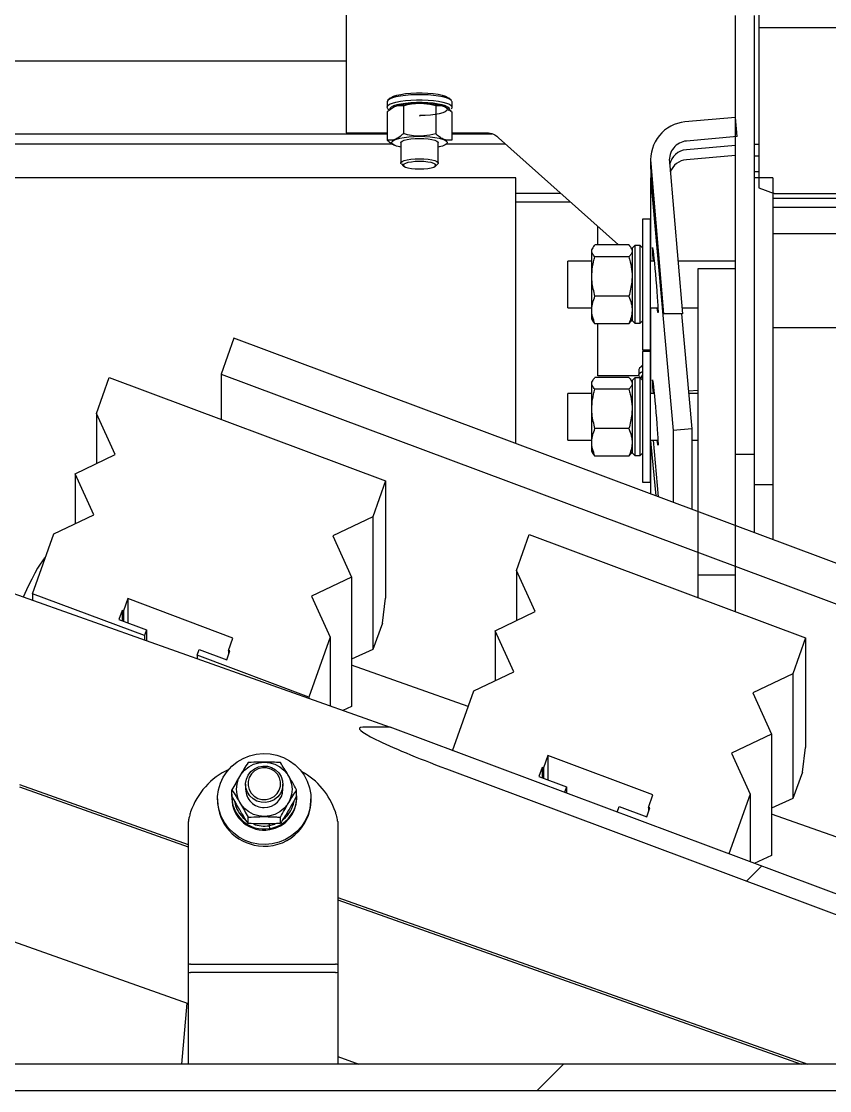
# Model space of a CAD drawing. Header units: millimetres. Extents: x 1293 to 41893, y 1011 to 26911.
# Drawn here: x 23263.1 to 23446.4, y 13950.8 to 14193.1 of the extents above; entities that cross this region are included whole.
import ezdxf

# ---------------------------------------------------------------- set-up
doc = ezdxf.new("R2010")
doc.units = ezdxf.units.MM
doc.header["$LTSCALE"] = 50
doc.layers.add('CAPA_1', color=7, linetype='Continuous')

msp = doc.modelspace()

# ---------------------------------------------------------------- hatches: boundary and pattern name
at = {"layer": 'CAPA_1', "linetype": 'Continuous', "lineweight": 18}
h = msp.add_hatch(dxfattribs=at)
h.set_pattern_fill('ANSI32', color=256, scale=50, angle=3e-322, style=0)
edge = h.paths.add_edge_path(flags=0)
edge.add_ellipse((23420.7758566, 14194.4085302), major_axis=(0, 8.6893748), ratio=0.9743700648, start_angle=270, end_angle=310)
edge.add_line((23427.2616995, 14199.9939526), (23373.3025478, 14265.9914778))
edge.add_line((23373.3025478, 14265.9914778), (23370.0596263, 14263.1987666))
edge.add_line((23370.0596263, 14263.1987666), (23424.018778, 14197.2012414))
edge.add_ellipse((23420.7758566, 14194.4085302), major_axis=(0, 4.3446874), ratio=0.9743700648, start_angle=270, end_angle=310, ccw=False)
edge.add_line((23425.0091899, 14194.4085302), (23425.0091899, 14094.9407932))
edge.add_line((23425.0091899, 14094.9407932), (23429.2425232, 14094.9407932))
edge.add_line((23429.2425232, 14094.9407932), (23429.2425232, 14194.4085302))
h = msp.add_hatch(dxfattribs=at)
h.set_pattern_fill('ANSI34', color=256, scale=50, style=0)
h.paths.add_polyline_path([(23430.3425232, 14191.6936781), (23430.3425232, 14155.3230637), (23433.8241344, 14154.0558609), (23487.2425232, 14154.0558609), (23487.2425232, 14191.6936781)], flags=0)
h = msp.add_hatch(dxfattribs=at)
h.set_pattern_fill('ANSI32', color=256, scale=50, angle=3e-322, style=0)
edge = h.paths.add_edge_path(flags=0)
edge.add_line((23412.9791066, 14126.7585491), (23410.0404388, 14161.2312082))
edge.add_ellipse((23414.257663, 14161.6098727), major_axis=(0, 4.3446874), ratio=0.9743700648, start_angle=5, end_angle=95, ccw=False)
edge.add_line((23413.8887037, 14165.9380272), (23425.3781492, 14166.9696643))
edge.add_line((23425.3781492, 14166.9696643), (23425.0091899, 14171.2978188))
edge.add_line((23425.0091899, 14171.2978188), (23413.5197444, 14170.2661818))
edge.add_ellipse((23414.257663, 14161.6098727), major_axis=(0, 8.6893748), ratio=0.9743700648, start_angle=5, end_angle=95)
edge.add_line((23405.8232146, 14160.8525438), (23408.7296026, 14126.7585491))
edge.add_line((23408.7296026, 14126.7585491), (23412.9791066, 14126.7585491))
h = msp.add_hatch(dxfattribs=at)
h.set_pattern_fill('ANSI32', color=256, scale=50, angle=3e-322, style=0)
h.paths.add_polyline_path([(23429.2425232, 14088.0987658), (23433.4758566, 14088.0987658), (23433.4758566, 14157.613764), (23429.2425232, 14157.613764)], flags=0)
h = msp.add_hatch(dxfattribs=at)
h.set_pattern_fill('ANSI34', color=256, scale=50, style=0)
h.paths.add_polyline_path([(23425.0091899, 14067.5726836), (23425.0091899, 14137.0876819), (23416.5425232, 14137.0876819), (23416.5425232, 14067.5726836)], flags=0)
h = msp.add_hatch(dxfattribs=at)
h.set_pattern_fill('ANSI34', color=256, scale=50, style=0)
h.paths.add_polyline_path([(23839.4786738, 14018.0175022), (24094.0727279, 14113.1196209), (24091.1769573, 14121.2849622), (23837.9857721, 14026.706877), (23564.4992744, 14026.706877), (23311.3080891, 14121.2849622), (23308.4123186, 14113.1196209), (23563.0063726, 14018.0175022)], flags=0)
h = msp.add_hatch(dxfattribs=at)
h.set_pattern_fill('ANSI34', color=256, scale=50, style=0)
h.paths.add_polyline_path([(23286.2419273, 14059.4649088), (23287.2337857, 14062.261699), (23311.1019783, 14053.3458754), (23310.1101199, 14050.5490852), (23310.4076892, 14050.4379299), (23309.6837466, 14048.3965946), (23303.4191291, 14050.7367058), (23302.9631023, 14049.4508252), (23328.3230569, 14039.9777626), (23333.1281191, 14053.5268242), (23328.9019365, 14062.8282982), (23337.9650143, 14067.1656468), (23333.7388317, 14076.4671209), (23342.8019096, 14080.8044694), (23345.6976801, 14088.9698108), (23283.0436746, 14112.3738478), (23280.1479041, 14104.2085065), (23284.3740867, 14094.9070324), (23275.3110088, 14090.5696838), (23279.5371915, 14081.2682098), (23270.4741136, 14076.9308612), (23265.6690514, 14063.3817997), (23291.029006, 14053.9087371), (23291.4850328, 14055.1946176), (23285.2204154, 14057.5347288), (23285.944358, 14059.5760641)], flags=0)
h = msp.add_hatch(dxfattribs=at)
h.set_pattern_fill('ANSI34', color=256, scale=50, style=0)
h.paths.add_polyline_path([(23381.4641129, 14023.8952188), (23382.4559713, 14026.6920089), (23406.3241639, 14017.7761853), (23405.3323055, 14014.9793952), (23405.6298748, 14014.8682399), (23404.9059322, 14012.8269045), (23398.6413147, 14015.1670157), (23398.1852878, 14013.8811352), (23423.5452424, 14004.4080726), (23428.3503047, 14017.9571341), (23424.124122, 14027.2586082), (23433.1871999, 14031.5959568), (23428.9610173, 14040.8974308), (23438.0240952, 14045.2347794), (23440.9198657, 14053.4001208), (23378.2658602, 14076.8041578), (23375.3700897, 14068.6388164), (23379.5962723, 14059.3373424), (23370.5331944, 14054.9999938), (23374.759377, 14045.6985197), (23365.6962992, 14041.3611712), (23360.8912369, 14027.8121096), (23386.2511915, 14018.339047), (23386.7072184, 14019.6249275), (23380.4426009, 14021.9650387), (23381.1665436, 14024.0063741)], flags=0)
h = msp.add_hatch(dxfattribs=at)
h.set_pattern_fill('ANSI32', color=256, scale=50, angle=3e-322, style=0)
edge = h.paths.add_edge_path(flags=0)
edge.add_ellipse((23365.6631038, 14023.714148), major_axis=(25.8876333, -9.1808343), ratio=0.0769377918, start_angle=167.759638528, end_angle=257.759638528)
edge.add_line((23359.4842864, 14023.714148), (23537.3584879, 13957.2702812))
edge.add_line((23537.3584879, 13957.2702812), (23538.8063731, 13961.3529519))
edge.add_line((23538.8063731, 13961.3529519), (23346.7123571, 14033.1085472))
edge.add_line((23346.7123571, 14033.1085472), (23340.5137359, 14033.1085472))
h = msp.add_hatch(dxfattribs=at)
h.set_pattern_fill('ANSI32', color=256, scale=50, angle=3e-322, style=0)
h.paths.add_polyline_path([(23245.2425232, 13956.7899096), (23245.2425232, 13950.7987979), (24157.2425232, 13950.7987979), (24157.2425232, 13956.7899096)], flags=0)

# ---------------------------------------------------------------- linework, layer by layer
at = {"color": 7, "linetype": 'Continuous', "lineweight": 25}
for p, q in [((23336.726293, 14235.2634136), (23336.726293, 14167.8137374)), ((23430.3425232, 14215.6973556), (23430.3425232, 14155.3230637)), ((23425.0091899, 14059.3434606), (23425.0091899, 14194.4085302)), ((23429.2425232, 14194.4085302), (23429.2425232, 14077.2312447)), ((23430.3425232, 14191.6936781), (23487.2425232, 14191.6936781)), ((23336.726293, 14184.039317), (23134.5758566, 14184.039317)), ((23346.0269597, 14174.7965017), (23346.0269597, 14173.6332987)), ((23346.7408231, 14175.6671703), (23346.2259519, 14175.1790479)), ((23360.5599674, 14175.1790479), (23360.0450962, 14175.6671703)), ((23360.7589597, 14173.6332987), (23360.7589597, 14174.7965017)), ((23346.0608263, 14172.5385719), (23346.0608263, 14166.1731213)), ((23346.2259519, 14173.2507526), (23346.5501964, 14172.9433534)), ((23347.6161167, 14173.6846356), (23347.5182549, 14173.6341762)), ((23349.7265704, 14173.9668296), (23349.7265704, 14167.601742)), ((23357.059349, 14173.9668296), (23357.059349, 14167.601742)), ((23360.725093, 14172.5385719), (23360.725093, 14166.1731213)), ((23353.3929597, 14171.6999003), (23353.3929597, 14171.5797417)), ((23353.4425871, 14171.6999443), (23353.446793, 14171.5797894)), ((23425.0091899, 14171.2978188), (23413.5197444, 14170.2661818)), ((23425.3781492, 14166.9696643), (23425.0091899, 14171.2978188)), ((23100.7325232, 14167.5399839), (23346.0608263, 14167.5399839)), ((23336.726293, 14167.8137374), (23346.0608263, 14167.8137374)), ((23360.725093, 14167.8137374), (23368.0855906, 14167.8137374)), ((23360.725093, 14167.5399839), (23369.8336429, 14167.5399839)), ((23425.3781492, 14166.9696643), (23413.8887037, 14165.9380272)), ((23100.7325232, 14165.3210185), (23347.1326586, 14165.3210185)), ((23347.5182549, 14165.077517), (23347.6161167, 14165.0270576)), ((23349.1596263, 14165.5939987), (23349.1596263, 14160.9791352)), ((23357.626293, 14160.9791352), (23357.626293, 14165.5939987)), ((23359.5777113, 14165.3210185), (23372.8506411, 14165.3210185)), ((23371.3285121, 14166.6804666), (23398.5194687, 14142.3956033)), ((23425.0091899, 14164.9034097), (23413.8887037, 14163.955429)), ((23429.2425232, 14165.2684276), (23430.3425232, 14165.2684276)), ((23425.0091899, 14162.6538992), (23413.8887037, 14161.7059185)), ((23429.2425232, 14162.5871152), (23430.3425232, 14162.5871152)), ((23349.2739897, 14160.7592811), (23349.7888609, 14160.2711587)), ((23356.9970584, 14160.2711587), (23357.5119297, 14160.7592811)), ((23405.7909963, 14161.6098727), (23405.7909963, 14159.846292)), ((23405.7909963, 14159.846292), (23405.8232146, 14159.1272862)), ((23405.8232146, 14160.8525438), (23408.7296026, 14126.7585491)), ((23410.0404388, 14161.2312082), (23412.9791066, 14126.7585491)), ((23375.2091899, 14157.6059197), (23068.5425232, 14157.6059197)), ((23375.2091899, 14097.4150801), (23375.2091899, 14157.6059197)), ((23405.7909963, 14157.5967814), (23405.7909963, 14138.7528811)), ((23405.8232146, 14159.1272862), (23408.7296026, 14126.7585491)), ((23430.3425232, 14158.9758609), (23429.2425232, 14158.9758609)), ((23433.4758566, 14157.613764), (23429.2425232, 14157.613764)), ((23433.4758566, 14157.613764), (23433.4758566, 14075.6499078)), ((23405.8232146, 14156.8777756), (23410.8956788, 14100.3852302)), ((23430.3425232, 14155.3230637), (23433.8241344, 14154.0558609)), ((23385.4441532, 14154.0734657), (23375.2091899, 14154.0734657)), ((23433.8241344, 14154.0558609), (23433.4758566, 14154.1762091)), ((23969.0091899, 14152.885904), (23433.4758566, 14152.885904)), ((23433.8241344, 14154.0558609), (23487.2425232, 14154.0558609)), ((23387.6260929, 14152.1247256), (23375.2091899, 14152.1247256)), ((23433.4758566, 14150.9489461), (23969.0091899, 14150.9489461)), ((23405.6758566, 14148.2778811), (23403.9825232, 14148.2778811)), ((23403.9825232, 14148.2778811), (23403.9825232, 14118.6445478)), ((23405.6758566, 14148.2778811), (23405.6758566, 14118.6445478)), ((23393.7925232, 14142.3956033), (23393.7925232, 14146.6173461)), ((23969.0091899, 14144.9502513), (23433.4758566, 14144.9502513)), ((23392.6735736, 14141.7642484), (23392.3887732, 14141.2709598)), ((23392.3887732, 14141.2709598), (23392.3887732, 14125.6514691)), ((23400.8641929, 14142.3956033), (23393.1737702, 14142.3956033)), ((23401.6491899, 14141.2709598), (23401.3611956, 14141.7697805)), ((23402.1783566, 14142.2538811), (23401.6491899, 14141.7247144)), ((23401.6491899, 14125.1977144), (23401.6491899, 14141.7247144)), ((23403.4533566, 14142.2538811), (23402.1783566, 14142.2538811)), ((23402.1783566, 14142.2538811), (23402.1783566, 14124.6685478)), ((23403.9825232, 14141.7247144), (23403.4533566, 14142.2538811)), ((23403.4533566, 14124.6685478), (23403.4533566, 14142.2538811)), ((23392.3887732, 14138.7528811), (23387.0091899, 14138.7528811)), ((23387.0091899, 14128.1695478), (23387.0091899, 14138.7528811)), ((23400.8676244, 14139.7081686), (23393.1703387, 14139.7081686)), ((23406.5787261, 14138.7528811), (23405.6758566, 14138.7528811)), ((23425.0091899, 14138.7528811), (23411.9566338, 14138.7528811)), ((23416.5425232, 14137.0876819), (23425.0091899, 14137.0876819)), ((23416.5425232, 14062.5061344), (23416.5425232, 14137.0876819)), ((23400.8676244, 14130.7853583), (23393.1703387, 14130.7853583)), ((23387.0091899, 14128.1695478), (23392.3887732, 14128.1695478)), ((23405.6758566, 14128.1695478), (23407.4393972, 14128.1695478)), ((23405.7909963, 14128.1695478), (23405.7909963, 14108.7594072)), ((23412.8588241, 14128.1695478), (23416.5425232, 14128.1695478)), ((23412.9791066, 14126.7585491), (23408.7296026, 14126.7585491)), ((23412.7771231, 14126.7585491), (23415.112903, 14100.7447331)), ((23392.3887732, 14125.6514691), (23392.6735736, 14125.1581804)), ((23400.8641929, 14124.5268256), (23393.1737702, 14124.5268256)), ((23393.7925232, 14112.7072668), (23393.7925232, 14124.5268256)), ((23400.8641929, 14124.5268256), (23401.349603, 14125.1593413)), ((23401.3611956, 14125.1526483), (23401.6491899, 14125.6514691)), ((23401.6491899, 14125.1977144), (23402.1783566, 14124.6685478)), ((23402.1783566, 14124.6685478), (23403.4533566, 14124.6685478)), ((23403.4533566, 14124.6685478), (23403.9825232, 14125.1977144)), ((23969.0091899, 14123.5951759), (23433.4758566, 14123.5951759)), ((23311.3080891, 14121.2849622), (23308.4123186, 14113.1196209)), ((23564.4992744, 14026.706877), (23311.3080891, 14121.2849622)), ((23403.9825232, 14118.6445478), (23405.6758566, 14118.6445478)), ((23405.6758566, 14118.2844072), (23403.9825232, 14118.2844072)), ((23403.9825232, 14118.2844072), (23403.9825232, 14088.6510739)), ((23405.6758566, 14118.2844072), (23405.6758566, 14088.6510739)), ((23403.0931899, 14114.1259203), (23403.0931899, 14112.9627173)), ((23403.8070534, 14114.9965888), (23403.2921821, 14114.5084664)), ((23403.8070534, 14114.9965888), (23403.9825232, 14115.1341148)), ((23405.7909963, 14115.8958892), (23405.6758566, 14115.9473724)), ((23405.6758566, 14115.7403824), (23405.7909963, 14115.7651602)), ((23405.7909963, 14115.4076661), (23405.6758566, 14115.3860012)), ((23405.6758566, 14114.2227982), (23405.7909963, 14114.2444631)), ((23280.1479041, 14104.2085065), (23283.0436746, 14112.3738478)), ((23283.0436746, 14112.3738478), (23345.6976801, 14088.9698108)), ((23308.4123186, 14113.1196209), (23308.4123186, 14102.8975394)), ((23308.4123186, 14113.1196209), (23563.0063726, 14018.0175022)), ((23392.6735736, 14111.7707745), (23392.3887732, 14111.2774858)), ((23392.3887732, 14111.2774858), (23392.3887732, 14095.6579952)), ((23400.8641929, 14112.4021294), (23393.1737702, 14112.4021294)), ((23403.18125, 14112.7072668), (23393.7925232, 14112.7072668)), ((23401.6491899, 14111.2774858), (23401.3611956, 14111.7763066)), ((23402.1783566, 14112.2604072), (23401.6491899, 14111.7312405)), ((23401.6491899, 14095.2042405), (23401.6491899, 14111.7312405)), ((23403.4533566, 14112.2604072), (23402.1783566, 14112.2604072)), ((23402.1783566, 14112.2604072), (23402.1783566, 14094.6750739)), ((23403.2921821, 14112.5801711), (23403.6164266, 14112.2727719)), ((23403.9825232, 14111.7312405), (23403.4533566, 14112.2604072)), ((23403.4533566, 14094.6750739), (23403.4533566, 14112.2604072)), ((23403.4738823, 14112.1548666), (23403.9825232, 14112.575588)), ((23405.7909963, 14113.5707489), (23405.6758566, 14113.5459711)), ((23405.6758566, 14113.3703305), (23405.7909963, 14113.3996879)), ((23405.6758566, 14113.2978002), (23405.7909963, 14113.3204734)), ((23400.8676244, 14109.7146947), (23393.1703387, 14109.7146947)), ((23416.5425232, 14109.4435675), (23414.3486275, 14109.2565459)), ((23392.3887732, 14108.7594072), (23387.0091899, 14108.7594072)), ((23387.0091899, 14098.1760739), (23387.0091899, 14108.7594072)), ((23406.5787261, 14108.7594072), (23405.6758566, 14108.7594072)), ((23416.5425232, 14108.7594072), (23414.3932656, 14108.7594072)), ((23284.3740867, 14094.9070324), (23280.1479041, 14104.2085065)), ((23280.1479041, 14104.2085065), (23280.1479041, 14092.8844935)), ((23400.8676244, 14100.7918844), (23393.1703387, 14100.7918844)), ((23415.112903, 14100.7447331), (23410.8956788, 14100.3852302)), ((23410.8956788, 14100.3852302), (23410.8956788, 14084.084601)), ((23415.112903, 14100.7447331), (23415.112903, 14082.5092816)), ((23387.0091899, 14098.1760739), (23392.3887732, 14098.1760739)), ((23405.6758566, 14098.1760739), (23407.4393972, 14098.1760739)), ((23405.7909963, 14097.9812779), (23405.7909963, 14085.9914253)), ((23405.7936216, 14098.1760739), (23405.8232146, 14097.2994621)), ((23405.8232146, 14097.2994621), (23406.9343872, 14085.5643183)), ((23406.3810907, 14098.1760739), (23407.5335977, 14085.3404867)), ((23415.112903, 14098.1760739), (23416.5425232, 14098.1760739)), ((23275.3110088, 14090.5696838), (23284.3740867, 14094.9070324)), ((23392.3887732, 14095.6579952), (23392.6735736, 14095.1647065)), ((23400.8641929, 14094.5333516), (23393.1737702, 14094.5333516)), ((23400.8641929, 14094.5333516), (23401.349603, 14095.1658674)), ((23401.3611956, 14095.1591744), (23401.6491899, 14095.6579952)), ((23401.6491899, 14095.2042405), (23402.1783566, 14094.6750739)), ((23402.1783566, 14094.6750739), (23403.4533566, 14094.6750739)), ((23403.4533566, 14094.6750739), (23403.9825232, 14095.2042405)), ((23429.2425232, 14094.9407932), (23425.0091899, 14094.9407932)), ((23279.5371915, 14081.2682098), (23275.3110088, 14090.5696838)), ((23275.3110088, 14090.5696838), (23275.3110088, 14079.2456709)), ((23345.6976801, 14088.9698108), (23342.8019096, 14080.8044694)), ((23345.6976801, 14088.9698108), (23345.6976801, 14062.3357447)), ((23403.9825232, 14088.6510739), (23405.6758566, 14088.6510739)), ((23429.2425232, 14088.0987658), (23433.4758566, 14088.0987658)), ((23270.4741136, 14076.9308612), (23279.5371915, 14081.2682098)), ((23342.8019096, 14080.8044694), (23333.7388317, 14076.4671209)), ((23342.8019096, 14080.8044694), (23342.8019096, 14050.7744227)), ((23265.6690514, 14063.3817997), (23270.4741136, 14076.9308612)), ((23333.7388317, 14076.4671209), (23337.9650143, 14067.1656468)), ((23375.3700897, 14068.6388164), (23378.2658602, 14076.8041578)), ((23378.2658602, 14076.8041578), (23440.9198657, 14053.4001208)), ((23379.5962723, 14059.3373424), (23375.3700897, 14068.6388164)), ((23375.3700897, 14068.6388164), (23375.3700897, 14057.3148035)), ((23250.6339694, 14067.18195), (23346.7123571, 14033.1085472)), ((23337.9650143, 14067.1656468), (23328.9019365, 14062.8282982)), ((23337.9650143, 14067.1656468), (23337.9650143, 14037.8257651)), ((23425.0091899, 14067.5726836), (23416.5425232, 14067.5726836)), ((23291.029006, 14053.9087371), (23265.6690514, 14063.3817997)), ((23265.6690514, 14063.3817997), (23265.6690514, 14061.849883)), ((23328.9019365, 14062.8282982), (23333.1281191, 14053.5268242)), ((23287.2337857, 14062.261699), (23286.2419273, 14059.4649088)), ((23311.1019783, 14053.3458754), (23287.2337857, 14062.261699)), ((23287.2337857, 14062.261699), (23287.2337857, 14056.7826461)), ((23345.0136398, 14056.6953568), (23345.6976801, 14062.3357447)), ((23285.944358, 14059.5760641), (23285.2204154, 14057.5347288)), ((23286.2419273, 14059.4649088), (23285.944358, 14059.5760641)), ((23285.944358, 14059.5760641), (23285.944358, 14057.2643042)), ((23286.2419273, 14059.4649088), (23286.2419273, 14057.153149)), ((23370.5331944, 14054.9999938), (23379.5962723, 14059.3373424)), ((23285.2204154, 14057.5347288), (23291.4850328, 14055.1946176)), ((23345.0136398, 14056.6953568), (23342.8019096, 14050.7744227)), ((23291.4850328, 14055.1946176), (23291.029006, 14053.9087371)), ((23291.029006, 14053.9087371), (23291.029006, 14052.8561855)), ((23291.4850328, 14055.1946176), (23291.4850328, 14052.6944594)), ((23310.1101199, 14050.5490852), (23311.1019783, 14053.3458754)), ((23333.1281191, 14053.5268242), (23328.3230569, 14039.9777626)), ((23333.1281191, 14053.5268242), (23333.1281191, 14037.9260845)), ((23374.759377, 14045.6985197), (23370.5331944, 14054.9999938)), ((23370.5331944, 14054.9999938), (23370.5331944, 14043.6759809)), ((23440.9198657, 14053.4001208), (23438.0240952, 14045.2347794)), ((23440.9198657, 14053.4001208), (23440.9198657, 14028.5659868)), ((23302.9631023, 14049.4508252), (23303.4191291, 14050.7367058)), ((23303.4191291, 14050.7367058), (23309.6837466, 14048.3965946)), ((23342.8019096, 14050.7744227), (23337.9650143, 14048.5767492)), ((23328.3230569, 14039.9777626), (23302.9631023, 14049.4508252)), ((23302.9631023, 14049.4508252), (23302.9631023, 14048.6238573)), ((23309.6837466, 14048.3965946), (23310.4076892, 14050.4379299)), ((23310.4076892, 14050.4379299), (23310.1101199, 14050.5490852)), ((23310.1101199, 14050.5490852), (23310.1101199, 14049.5988596)), ((23364.4438888, 14037.8296904), (23337.9650143, 14047.2202035)), ((23365.6962992, 14041.3611712), (23374.759377, 14045.6985197)), ((23438.0240952, 14045.2347794), (23428.9610173, 14040.8974308)), ((23438.0240952, 14045.2347794), (23438.0240952, 14017.0046649)), ((23360.8912369, 14027.8121096), (23365.6962992, 14041.3611712)), ((23328.3230569, 14039.9777626), (23328.3230569, 14039.6301599)), ((23428.9610173, 14040.8974308), (23433.1871999, 14031.5959568)), ((23337.9650143, 14037.8257651), (23335.9686614, 14036.9187097)), ((23346.7123571, 14033.1085472), (23340.5137359, 14033.1085472)), ((23538.8063731, 13961.3529519), (23346.7123571, 14033.1085472)), ((23433.1871999, 14031.5959568), (23424.124122, 14027.2586082)), ((23433.1871999, 14031.5959568), (23433.1871999, 14004.0560072)), ((23382.4559713, 14026.6920089), (23381.4641129, 14023.8952188)), ((23406.3241639, 14017.7761853), (23382.4559713, 14026.6920089)), ((23382.4559713, 14026.6920089), (23382.4559713, 14021.212956)), ((23424.124122, 14027.2586082), (23428.3503047, 14017.9571341)), ((23440.2358254, 14022.9255989), (23440.9198657, 14028.5659868)), ((23381.1665436, 14024.0063741), (23380.4426009, 14021.9650387)), ((23381.4641129, 14023.8952188), (23381.1665436, 14024.0063741)), ((23381.1665436, 14024.0063741), (23381.1665436, 14021.6946142)), ((23359.4842864, 14023.714148), (23537.3584879, 13957.2702812)), ((23380.4426009, 14021.9650387), (23386.7072184, 14019.6249275)), ((23381.4641129, 14023.8952188), (23381.4641129, 14021.5834589)), ((23440.2358254, 14022.9255989), (23438.0240952, 14017.0046649)), ((23262.7024281, 14019.6393003), (23300.9758566, 14006.0659465)), ((23262.7311413, 14020.1569989), (23300.9758566, 14006.5938281)), ((23313.9607423, 14020.2030197), (23313.9607423, 14019.0671249)), ((23322.427409, 14019.0671249), (23322.427409, 14020.2030197)), ((23386.7072184, 14019.6249275), (23386.2511915, 14018.339047)), ((23386.7072184, 14019.6249275), (23386.7072184, 14018.1687009)), ((23307.6107423, 14016.8939927), (23307.6107423, 14016.5130756)), ((23310.8280757, 14017.2815759), (23310.8280757, 14017.0130293)), ((23310.8619423, 14017.5343135), (23310.8619423, 14018.9334239)), ((23325.526209, 14017.5343135), (23325.526209, 14018.9334239)), ((23325.5600757, 14017.0130293), (23325.5600757, 14017.2815759)), ((23328.777409, 14016.5130756), (23328.777409, 14016.8939927)), ((23405.3323055, 14014.9793952), (23406.3241639, 14017.7761853)), ((23428.3503047, 14017.9571341), (23423.5452424, 14004.4080726)), ((23428.3503047, 14017.9571341), (23428.3503047, 14002.6131697)), ((23438.0240952, 14017.0046649), (23433.1871999, 14014.8069914)), ((23398.1852878, 14013.8811352), (23398.6413147, 14015.1670157)), ((23398.6413147, 14015.1670157), (23404.9059322, 14012.8269045)), ((23404.9059322, 14012.8269045), (23405.6298748, 14014.8682399)), ((23405.6298748, 14014.8682399), (23405.3323055, 14014.9793952)), ((23405.3323055, 14014.9793952), (23405.3323055, 14014.0291696)), ((23314.5276864, 14011.3471055), (23314.5276864, 14012.7461321)), ((23321.860465, 14011.3471055), (23321.860465, 14012.7461321)), ((23460.2330913, 14003.8588448), (23433.1871999, 14013.4504457)), ((23300.9758566, 14011.797638), (23300.9758566, 13956.7899096)), ((23319.2220101, 14011.2321407), (23319.2898368, 14010.8251234)), ((23319.2729226, 14011.2339529), (23319.3429402, 14010.8337341)), ((23319.2898368, 14010.8251234), (23319.374648, 14010.197148)), ((23319.4318616, 14010.2064252), (23319.3429402, 14010.8337341)), ((23319.374648, 14010.197148), (23319.374648, 14009.9286014)), ((23319.374648, 14010.1883198), (23319.4318616, 14009.9378786)), ((23319.4318616, 14010.2064252), (23319.4318616, 14009.9378786)), ((23334.8425232, 14011.797638), (23334.8425232, 13956.7899096)), ((23433.1871999, 14004.0560072), (23429.262052, 14002.2725919)), ((23334.8425232, 13994.5832958), (23441.4103241, 13956.7899096)), ((23334.8425232, 13994.0554143), (23439.9218315, 13956.7899096)), ((23240.6953775, 13991.8827552), (23300.9758566, 13970.5047836)), ((23301.5050232, 13979.4376725), (23334.3133566, 13979.4376725)), ((23334.3133566, 13977.5330869), (23301.5050232, 13977.5330869)), ((23300.6532493, 13970.6191936), (23299.4064248, 13956.7899096)), ((24163.5925232, 13956.7899096), (23238.8925232, 13956.7899096)), ((23334.8425232, 13958.4942513), (23339.6483362, 13956.7899096)), ((23245.2425232, 13950.7987979), (24157.2425232, 13950.7987979))]:
    msp.add_line(p, q, dxfattribs=at)
at = {"color": 7, "linetype": 'Continuous', "lineweight": 25, "flags": 128}
for points in [[(23346.7408231, 14175.6671703), (23346.9268294, 14175.8116517), (23347.4631364, 14176.0775838), (23348.2132275, 14176.3159186), (23349.15006, 14176.5180637), (23350.2398591, 14176.6767311), (23351.4433348, 14176.7862006), (23352.7170991, 14176.8425255), (23354.0152297, 14176.8436752), (23355.290926, 14176.7896082), (23356.4981962, 14176.6822738), (23357.5935154, 14176.5255416), (23358.5373946, 14176.3250622), (23359.2958049, 14176.0880634), (23359.8414038, 14175.8230894), (23360.0450962, 14175.6671703)], [(23360.7589597, 14174.7965017), (23360.7494837, 14174.8805234), (23360.5649463, 14175.1742965), (23360.1504713, 14175.4559573), (23359.5193468, 14175.7164755), (23358.6918071, 14175.9474989), (23357.6943835, 14176.1416208), (23356.559054, 14176.2926174), (23355.3222179, 14176.3956477), (23354.0235287, 14176.4474086), (23352.7046231, 14176.4462405), (23351.407786, 14176.3921809), (23350.1745945, 14176.286963), (23349.0445856, 14176.1339601), (23348.0539879, 14175.9380776), (23347.2345604, 14175.7055955), (23346.6125745, 14175.4439674), (23346.2079713, 14175.1615813), (23346.0337227, 14174.8674905), (23346.0269597, 14174.7965017)], [(23346.2259519, 14173.2507526), (23346.0954151, 14173.4079207), (23346.0337227, 14173.7042875), (23346.2079713, 14173.9983783), (23346.6125745, 14174.2807645), (23347.2345604, 14174.5423925), (23348.0539879, 14174.7748746), (23349.0445856, 14174.9707571), (23350.1745945, 14175.12376), (23351.407786, 14175.2289779), (23352.7046231, 14175.2830375), (23354.0235287, 14175.2842056), (23355.3222179, 14175.2324447), (23356.559054, 14175.1294144), (23357.6943835, 14174.9784178), (23358.6918071, 14174.7842959), (23359.5193468, 14174.5532725), (23360.1504713, 14174.2927543), (23360.5649463, 14174.0110935), (23360.7494837, 14173.7173205), (23360.698167, 14173.4208536), (23360.5599674, 14173.2507526)], [(23360.0450962, 14172.7626302), (23360.0469451, 14172.7643876), (23360.2238682, 14173.0536809), (23360.1545211, 14173.3452821), (23359.8414038, 14173.6286781), (23359.2958049, 14173.8936521), (23358.5373946, 14174.1306509), (23357.5935154, 14174.3311303), (23356.4981962, 14174.4878625), (23355.290926, 14174.5951969), (23354.0152297, 14174.6492639), (23352.7170991, 14174.6481142), (23351.4433348, 14174.5917893), (23350.2398591, 14174.4823198), (23349.15006, 14174.3236524), (23348.2132275, 14174.1215073), (23347.4631364, 14173.8831725), (23346.9268294, 14173.6172404), (23346.6236416, 14173.3332985), (23346.5645036, 14173.0415835), (23346.5797764, 14172.9898829)], [(23347.6161167, 14173.6846356), (23348.1430153, 14173.9021851), (23348.9231527, 14174.1172618), (23349.8746334, 14174.2940216), (23350.9609839, 14174.4256887), (23352.1405604, 14174.5072159), (23353.3681458, 14174.5354778), (23354.5966824, 14174.5093911), (23355.7790761, 14174.4299559), (23356.8700016, 14174.3002171), (23357.82764, 14174.1251481), (23358.6152816, 14173.9114598), (23359.2027334, 14173.6673438), (23359.5674763, 14173.4021578), (23359.6955284, 14173.1260674), (23359.5819811, 14172.849656), (23359.231187, 14172.5835194), (23358.6565933, 14172.3378596), (23357.8802262, 14172.1220937), (23356.9318464, 14171.9444926), (23355.8478088, 14171.8118644), (23354.6696683, 14171.7292932), (23353.4425871, 14171.6999443)], [(23349.1596263, 14164.5436278), (23348.9362928, 14164.5914668), (23348.1524739, 14164.8063144), (23347.5700439, 14165.0514323), (23347.2113852, 14165.3174007), (23347.090281, 14165.5939987), (23347.2113852, 14165.8705966), (23347.5700439, 14166.136565), (23348.1524739, 14166.3816829), (23348.9362928, 14166.5965306), (23349.891379, 14166.7728515), (23350.981029, 14166.9038697), (23352.1633681, 14166.9845504), (23353.3929597, 14167.0117929)], [(23353.3929597, 14167.0117929), (23354.6225513, 14166.9845504), (23355.8048904, 14166.9038697), (23356.8945403, 14166.7728515), (23357.8496265, 14166.5965306), (23358.6334455, 14166.3816829), (23359.2158755, 14166.136565), (23359.5745341, 14165.8705966), (23359.6956383, 14165.5939987), (23359.5745341, 14165.3174007), (23359.2158755, 14165.0514323), (23358.6334455, 14164.8063144), (23357.8496265, 14164.5914668), (23357.626293, 14164.5436278)], [(23349.1596263, 14165.5939987), (23349.1904921, 14165.7087849), (23349.4347242, 14165.9316863), (23349.9089946, 14166.1349626), (23350.5857404, 14166.3068001), (23351.4256316, 14166.4372121), (23352.3798567, 14166.5186196), (23353.3929597, 14166.5462915)], [(23353.3929597, 14166.5462915), (23354.4060626, 14166.5186196), (23355.3602878, 14166.4372121), (23356.2001789, 14166.3068001), (23356.8769247, 14166.1349626), (23357.3511951, 14165.9316863), (23357.5954272, 14165.7087849), (23357.626293, 14165.5939987)], [(23349.2739897, 14160.7592811), (23349.1904921, 14160.864349), (23349.1904921, 14161.0939214), (23349.4347242, 14161.3168229), (23349.9089946, 14161.5200992), (23350.5857404, 14161.6919366), (23351.4256316, 14161.8223486), (23352.3798567, 14161.9037561), (23353.3929597, 14161.931428)], [(23353.3929597, 14161.2967872), (23352.4342508, 14161.2683947), (23351.5408763, 14161.1851521), (23350.7737183, 14161.0527321), (23350.1850572, 14160.8801591), (23349.8150094, 14160.6791936), (23349.688793, 14160.463531), (23349.8150094, 14160.2478685), (23350.1850572, 14160.0469029), (23350.7737183, 14159.8743299), (23351.5408763, 14159.74191), (23352.4342508, 14159.6586674), (23353.3929597, 14159.6302748), (23354.3516685, 14159.6586674), (23355.245043, 14159.74191), (23356.012201, 14159.8743299), (23356.6008621, 14160.0469029), (23356.9709099, 14160.2478685), (23357.0971263, 14160.463531), (23356.9709099, 14160.6791936), (23356.6008621, 14160.8801591), (23356.012201, 14161.0527321), (23355.245043, 14161.1851521), (23354.3516685, 14161.2683947), (23353.3929597, 14161.2967872)], [(23353.3929597, 14161.931428), (23354.4060626, 14161.9037561), (23355.3602878, 14161.8223486), (23356.2001789, 14161.6919366), (23356.8769247, 14161.5200992), (23357.3511951, 14161.3168229), (23357.5954272, 14161.0939214), (23357.5954272, 14160.864349), (23357.5119297, 14160.7592811)], [(23405.8637442, 14158.6759032), (23405.8232146, 14158.3157872), (23405.8232146, 14156.8777756)], [(23406.182732, 14141.6262409), (23406.1931083, 14141.808246), (23406.2239038, 14141.753277), (23406.2741286, 14141.4631007), (23406.3421685, 14140.9470434), (23406.4258366, 14140.2216918), (23406.5224438, 14139.3103592), (23406.6288851, 14138.2423366), (23406.7417392, 14137.0519512), (23406.8573791, 14135.7774629), (23406.9720878, 14134.4598348), (23407.0821787, 14133.1414165), (23407.1841133, 14131.8645832), (23407.2746153, 14130.6703732), (23407.3507759, 14129.5971696), (23407.4101473, 14128.6794658), (23407.4508212, 14127.9467577), (23407.4714903, 14127.4225951), (23407.4714903, 14127.1238251), (23407.4508212, 14127.0600503), (23407.4101473, 14127.2333205), (23407.3507759, 14127.6380667), (23407.2852673, 14128.1695478)], [(23405.6758566, 14116.9655297), (23405.7839387, 14117.0140285), (23405.7909963, 14117.0170129)], [(23403.9825232, 14114.9151986), (23403.6788047, 14114.773386), (23403.2742015, 14114.4909998), (23403.0999529, 14114.196909), (23403.0931899, 14114.1259203)], [(23403.2921821, 14112.5801711), (23403.1616453, 14112.7373393), (23403.0999529, 14113.033706), (23403.2742015, 14113.3277969), (23403.6788047, 14113.610183), (23403.9825232, 14113.7519956)], [(23403.9825232, 14112.9397035), (23403.6898718, 14112.662717), (23403.6307338, 14112.3710021), (23403.6460066, 14112.3193014)], [(23406.182732, 14111.632767), (23406.1931083, 14111.8147721), (23406.2239038, 14111.7598031), (23406.2741286, 14111.4696267), (23406.3421685, 14110.9535695), (23406.4258366, 14110.2282179), (23406.5224438, 14109.3168853), (23406.6288851, 14108.2488627), (23406.7417392, 14107.0584773), (23406.8573791, 14105.783989), (23406.9720878, 14104.4663609), (23407.0821787, 14103.1479426), (23407.1841133, 14101.8711093), (23407.2746153, 14100.6768993), (23407.3507759, 14099.6036956), (23407.4101473, 14098.6859919), (23407.4508212, 14097.9532838), (23407.4714903, 14097.4291212), (23407.4714903, 14097.1303512), (23407.4508212, 14097.0665764), (23407.4101473, 14097.2398466), (23407.3507759, 14097.6445928), (23407.2852673, 14098.1760739)], [(23268.5675776, 14071.5549113), (23268.3230633, 14071.3418243), (23267.8900749, 14070.8354159), (23267.3841337, 14070.1106013), (23266.8080689, 14069.1714339), (23266.1651023, 14068.0231659), (23265.4588295, 14066.6722189), (23264.6932003, 14065.126148), (23263.8724964, 14063.3935994), (23263.51329, 14062.6144059)], [(23316.8626494, 14006.6638379), (23315.3126883, 14006.9714531), (23313.8270927, 14007.5007214), (23312.4390482, 14008.2398199), (23311.1795616, 14009.1722384), (23310.0767676, 14010.277148), (23309.1553008, 14011.529867), (23308.4357454, 14012.9024117), (23307.9341749, 14014.3641218), (23307.6617937, 14015.882345), (23307.6246862, 14017.4231667), (23307.8236814, 14018.9521676), (23308.2543341, 14020.4351922), (23308.9070242, 14021.8391123), (23309.7671717, 14023.1325666), (23310.8155623, 14024.2866614), (23312.0287767, 14025.2756163), (23313.3797137, 14026.0773395), (23314.8381955, 14026.6739219), (23316.3716422, 14027.0520369), (23317.9457991, 14027.203238), (23319.525502, 14027.1241475), (23321.0754631, 14026.8165323), (23322.5610587, 14026.287264), (23323.9491031, 14025.5481655), (23325.2085898, 14024.6157471), (23326.3113838, 14023.5108374), (23327.2328505, 14022.2581184), (23327.952406, 14020.8855737), (23328.4539764, 14019.4238636), (23328.7263577, 14017.9056404), (23328.7634652, 14016.3648187), (23328.5644699, 14014.8358179), (23328.1338172, 14013.3527932), (23327.4811271, 14011.9488732), (23326.6209797, 14010.6554189), (23325.5725891, 14009.501324), (23324.3593747, 14008.5123692), (23323.0084377, 14007.7106459), (23321.5499558, 14007.1140635), (23320.0165091, 14006.7359485), (23318.4423523, 14006.5847475), (23316.8626494, 14006.6638379)], [(23318.1940757, 14012.9259835), (23316.9644841, 14013.0439838), (23315.782145, 14013.39345), (23314.692495, 14013.9609524), (23313.7374089, 14014.7246821), (23312.9535899, 14015.6552895), (23312.3711599, 14016.7170118), (23312.0125012, 14017.8690476), (23311.891397, 14019.0671249), (23312.0125012, 14020.2652021), (23312.3711599, 14021.417238), (23312.9535899, 14022.4789602), (23313.7374089, 14023.4095676), (23314.692495, 14024.1732973), (23315.782145, 14024.7407997), (23316.9644841, 14025.090266), (23318.1940757, 14025.2082663), (23319.4236673, 14025.090266), (23320.6060064, 14024.7407997), (23321.6956563, 14024.1732973), (23322.6507425, 14023.4095676), (23323.4345615, 14022.4789602), (23324.0169915, 14021.417238), (23324.3756501, 14020.2652021), (23324.4967543, 14019.0671249), (23324.3756501, 14017.8690476), (23324.0169915, 14016.7170118), (23323.4345615, 14015.6552895), (23322.6507425, 14014.7246821), (23321.6956563, 14013.9609524), (23320.6060064, 14013.39345), (23319.4236673, 14013.0439838), (23318.1940757, 14012.9259835)], [(23319.868883, 14023.9913188), (23320.7506628, 14023.4907028), (23321.483863, 14022.7990186), (23322.0258727, 14021.9564643), (23322.3451923, 14021.0120062), (23322.4232641, 14020.0205328), (23322.2555508, 14019.0396648), (23321.8517994, 14018.1264068), (23321.2354744, 14017.333834), (23320.4423943, 14016.7080079), (23319.5186501, 14016.2852991), (23318.5179265, 14016.090274), (23317.4983818, 14016.1342667), (23316.5192683, 14016.4147206), (23315.6374886, 14016.9153367), (23314.9042884, 14017.6070209), (23314.3622787, 14018.4495751), (23314.0429591, 14019.3940332), (23313.9648873, 14020.3855067), (23314.1326005, 14021.3663746), (23314.536352, 14022.2796326), (23315.152677, 14023.0722054), (23315.9457571, 14023.6980316), (23316.8695013, 14024.1207404), (23317.8702249, 14024.3157655), (23318.8897696, 14024.2717727), (23319.868883, 14023.9913188)], [(23319.6595321, 14023.6368181), (23318.7291075, 14023.8934372), (23317.7622214, 14023.9066726), (23316.8247654, 14023.6756224), (23315.9806257, 14023.2160322), (23315.2873289, 14022.5592223), (23314.7921221, 14021.7499532), (23314.5287528, 14020.8433753), (23314.5151692, 14019.9012704), (23314.7522971, 14018.9878414), (23315.2239764, 14018.1653369), (23315.8980631, 14017.4898093), (23316.7286192, 14017.0072946), (23317.6590438, 14016.7506755), (23318.62593, 14016.73744), (23319.5633859, 14016.9684903), (23320.4075257, 14017.4280805), (23321.1008225, 14018.0848904), (23321.5960293, 14018.8941594), (23321.8593985, 14019.8007373), (23321.8729821, 14020.7428422), (23321.6358543, 14021.6562713), (23321.164175, 14022.4787758), (23320.4900883, 14023.1543034), (23319.6595321, 14023.6368181)], [(23319.3429402, 14010.8337341), (23320.5961319, 14011.163699), (23320.6252805, 14011.174431)]]:
    msp.add_lwpolyline(points, dxfattribs=at)
at = {"color": 7, "linetype": 'Continuous', "lineweight": 25}
for centre, radius, start, end in [((23414.197621, 14159.784619), 4.1822345, 94.235963215, 168.826138149), ((23414.2162659, 14157.5064146), 4.2122595, 94.460052853, 160.747990982), ((23469.8760229, 14143.7212804), 63.7277372, 181.883929275, 184.471482783), ((23469.8760231, 14113.7278065), 63.7277374, 181.883929279, 184.471482778), ((23317.049222, 14008.6991431), 16.4062029, 114.930605645, 161.344436107), ((23318.8304084, 14008.7455934), 16.3333303, 18.569911136, 61.344843395), ((23318.1300475, 14017.1245868), 7.3028239, 180.875281107, 279.812664117), ((23318.1050878, 14017.3545853), 7.2691604, 175.151170496, 280.058302061), ((23318.1279112, 14019.1091471), 4.1673808, 180.577757656, 270.909708816), ((23318.2434068, 14019.1264232), 4.1844224, 269.324511817, 359.18802171), ((23318.342085, 14017.3356077), 7.211994, 278.691035192, 5.038692457), ((23318.3280136, 14017.0855708), 7.2324259, 278.77907194, 359.425311819), ((23318.0149694, 14016.6237304), 10.4048155, 180.609350099, 263.641521859), ((23317.9807416, 14017.4406402), 6.6284103, 189.871213641, 231.110036194), ((23318.2983988, 14016.6642078), 10.4801, 262.125847735, 359.173716305), ((23318.4094236, 14017.4397004), 6.6263366, 309.109076235, 349.893340866), ((23318.1941574, 14017.7422481), 7.0033655, 249.393467401, 279.000924672), ((23301.3794259, 13978.7603041), 0.688914, 79.495542196, 125.859886233), ((23334.4389539, 13978.7603041), 0.688914, 54.140113767, 100.504457803), ((23301.3794259, 13978.2104552), 0.688914, 234.140113768, 280.504457801), ((23334.4389539, 13978.2104552), 0.688914, 259.495542199, 305.859886232)]:
    msp.add_arc(centre, radius, start, end, dxfattribs=at)
for centre, major_axis, ratio, start_param, end_param in [((23414.257663, 14161.6098727), (0, 8.6893748), 0.9743700648, 0.0872664626, 1.6580627894), ((23414.257663, 14161.6098727), (0, 4.3446874), 0.9743700648, 0.0872664626, 1.6580627894), ((23365.6631038, 14023.714148), (25.8876333, -9.1808343), 0.0769377918, 2.9279580443, 4.4987543711)]:
    msp.add_ellipse(centre, major_axis=major_axis, ratio=ratio, start_param=start_param, end_param=end_param, dxfattribs=at)
for points, knots in [([(23349.7265704, 14173.9668296), (23350.0329194, 14174.0482358), (23350.9368931, 14174.2884487), (23352.493392, 14174.5318246), (23354.6703817, 14174.5386282), (23356.1741876, 14174.1786927), (23357.059349, 14173.9668296)], [0, 0, 0, 0, 0.1280647744, 0.377893031, 0.6338190398, 1, 1, 1, 1]), ([(23346.0608263, 14172.5385719), (23346.3789906, 14172.8221463), (23347.0222189, 14173.3954447), (23347.9752393, 14173.8847905), (23348.8862543, 14174.0664704), (23349.4447593, 14174.0002455), (23349.7265704, 14173.9668296)], [0, 0, 0, 0, 0.2646061211, 0.5349506065, 0.7653448938, 1, 1, 1, 1]), ([(23357.059349, 14173.9668296), (23357.3775238, 14174.0024714), (23358.0207728, 14174.0745278), (23358.9738039, 14173.8212345), (23359.8848093, 14173.2930123), (23360.4432927, 14172.7915835), (23360.725093, 14172.5385719)], [0, 0, 0, 0, 0.2646176718, 0.5349733347, 0.7653562273, 1, 1, 1, 1]), ([(23349.7265704, 14167.601742), (23349.4083955, 14167.3181323), (23348.7651466, 14166.7447632), (23347.8121154, 14166.2553167), (23346.9011101, 14166.0735516), (23346.3426266, 14166.1397293), (23346.0608263, 14166.1731213)], [0, 0, 0, 0, 0.2646176718, 0.5349733347, 0.76535622725, 1, 1, 1, 1]), ([(23357.059349, 14167.601742), (23356.1741854, 14167.3898627), (23354.6858759, 14167.0336101), (23352.5096109, 14167.0352992), (23350.9522222, 14167.2760528), (23350.0329145, 14167.520338), (23349.7265704, 14167.601742)], [0, 0, 0, 0, 0.3661794341, 0.6156922034, 0.8719357593, 1, 1, 1, 1]), ([(23360.725093, 14166.1731213), (23360.4069288, 14166.1375066), (23359.7637005, 14166.0655048), (23358.81068, 14166.3188904), (23357.899665, 14166.8472053), (23357.34116, 14167.3486982), (23357.059349, 14167.601742)], [0, 0, 0, 0, 0.2646061211, 0.5349506065, 0.7653448938, 1, 1, 1, 1]), ([(23368.0855906, 14167.8137374), (23368.4137185, 14167.8212426), (23369.2535082, 14167.8404511), (23370.4204239, 14167.4548255), (23371.0552994, 14166.9134447), (23371.3285121, 14166.6804666)], [0, 0, 0, 0, 0.2675719734, 0.6848065406, 1, 1, 1, 1]), ([(23346.0608263, 14166.1731213), (23346.3784816, 14165.8772699), (23346.8627693, 14165.4262238), (23347.3636295, 14165.1922984), (23347.5359642, 14165.1118099)], [0, 0, 0, 0, 0.6559226343, 1, 1, 1, 1]), ([(23393.1703387, 14139.7081686), (23392.965767, 14139.9412823), (23392.5521851, 14140.4125677), (23392.4013093, 14141.1111033), (23392.6244711, 14141.7791373), (23392.9895541, 14142.1888617), (23393.1737702, 14142.3956033)], [0, 0, 0, 0, 0.264433571, 0.5346044925, 0.7651675047, 1, 1, 1, 1]), ([(23400.8641929, 14142.3956033), (23401.0693539, 14142.1623752), (23401.48412, 14141.6908668), (23401.6368203, 14140.9922155), (23401.415341, 14140.3242856), (23401.0513108, 14139.9147943), (23400.8676244, 14139.7081686)], [0, 0, 0, 0, 0.26460371574, 0.53493927979, 0.76533444477, 1, 1, 1, 1]), ([(23393.1703387, 14130.7853583), (23392.8995523, 14131.8597449), (23392.4436926, 14133.6684385), (23392.4442426, 14136.3145772), (23392.7521458, 14138.212553), (23393.0655825, 14139.3335208), (23393.1703387, 14139.7081686)], [0, 0, 0, 0, 0.3652679778, 0.6149162585, 0.871298026, 1, 1, 1, 1]), ([(23400.8676244, 14139.7081686), (23400.9723834, 14139.3335148), (23401.2806018, 14138.231221), (23401.591877, 14136.3343287), (23401.5989722, 14133.6873057), (23401.1383903, 14131.8597422), (23400.8676244, 14130.7853583)], [0, 0, 0, 0, 0.1287025069, 0.3786641705, 0.6347305098, 1, 1, 1, 1]), ([(23393.1737702, 14124.5268256), (23392.9686092, 14125.0699702), (23392.5538431, 14126.168025), (23392.4011428, 14127.7950533), (23392.6226221, 14129.3505369), (23392.9866523, 14130.3041656), (23393.1703387, 14130.7853583)], [0, 0, 0, 0, 0.26460371574, 0.53493927979, 0.76533444477, 1, 1, 1, 1]), ([(23400.8676244, 14130.7853583), (23401.0721961, 14130.2424799), (23401.4857781, 14129.1449445), (23401.6366538, 14127.5181858), (23401.413492, 14125.9624596), (23401.048409, 14125.008288), (23400.8641929, 14124.5268256)], [0, 0, 0, 0, 0.264433571, 0.5346044925, 0.7651675047, 1, 1, 1, 1]), ([(23392.6751637, 14125.1590985), (23392.6761423, 14125.1561805), (23392.7483474, 14124.9408674), (23392.96251, 14124.7324341), (23393.1737702, 14124.5268256)], [0, 0, 0, 0, 0.0135524392, 1, 1, 1, 1]), ([(23393.1703387, 14109.7146947), (23392.965767, 14109.9478084), (23392.5521851, 14110.4190938), (23392.4013093, 14111.1176294), (23392.6244711, 14111.7856634), (23392.9895541, 14112.1953878), (23393.1737702, 14112.4021294)], [0, 0, 0, 0, 0.264433571, 0.5346044925, 0.7651675047, 1, 1, 1, 1]), ([(23400.8641929, 14112.4021294), (23401.0693539, 14112.1689013), (23401.48412, 14111.6973929), (23401.6368203, 14110.9987415), (23401.415341, 14110.3308117), (23401.0513108, 14109.9213204), (23400.8676244, 14109.7146947)], [0, 0, 0, 0, 0.2646037157, 0.5349392798, 0.7653344448, 1, 1, 1, 1]), ([(23393.1703387, 14100.7918844), (23392.8995523, 14101.866271), (23392.4436926, 14103.6749646), (23392.4442426, 14106.3211033), (23392.7521458, 14108.2190791), (23393.0655825, 14109.3400469), (23393.1703387, 14109.7146947)], [0, 0, 0, 0, 0.36526797776, 0.61491625849, 0.87129802601, 1, 1, 1, 1]), ([(23400.8676244, 14109.7146947), (23400.9723834, 14109.3400408), (23401.2806018, 14108.2377471), (23401.591877, 14106.3408548), (23401.5989722, 14103.6938318), (23401.1383903, 14101.8662682), (23400.8676244, 14100.7918844)], [0, 0, 0, 0, 0.1287025069, 0.3786641705, 0.6347305098, 1, 1, 1, 1]), ([(23393.1737702, 14094.5333516), (23392.9686092, 14095.0764963), (23392.5538431, 14096.1745511), (23392.4011428, 14097.8015794), (23392.6226221, 14099.357063), (23392.9866523, 14100.3106917), (23393.1703387, 14100.7918844)], [0, 0, 0, 0, 0.2646037157, 0.5349392798, 0.7653344448, 1, 1, 1, 1]), ([(23400.8676244, 14100.7918844), (23401.0721961, 14100.249006), (23401.4857781, 14099.1514705), (23401.6366538, 14097.5247119), (23401.413492, 14095.9689856), (23401.048409, 14095.0148141), (23400.8641929, 14094.5333516)], [0, 0, 0, 0, 0.264433571, 0.5346044925, 0.7651675047, 1, 1, 1, 1]), ([(23392.6751637, 14095.1656246), (23392.6761423, 14095.1627066), (23392.7483474, 14094.9473935), (23392.96251, 14094.7389602), (23393.1737702, 14094.5333516)], [0, 0, 0, 0, 0.0135524392, 1, 1, 1, 1]), ([(23314.5276864, 14025.1206319), (23314.2095115, 14024.620451), (23313.5662626, 14023.6092431), (23312.6132314, 14022.0279234), (23311.7022261, 14020.4502841), (23311.1437426, 14019.4421231), (23310.8619423, 14018.9334239)], [0, 0, 0, 0, 0.2646176718, 0.5349733347, 0.7653562273, 1, 1, 1, 1]), ([(23321.860465, 14025.1206319), (23321.5541159, 14025.139426), (23320.6501423, 14025.1948835), (23319.0936434, 14025.2510713), (23316.9166537, 14025.252642), (23315.4128478, 14025.1695443), (23314.5276864, 14025.1206319)], [0, 0, 0, 0, 0.1280647744, 0.377893031, 0.6338190398, 1, 1, 1, 1]), ([(23325.526209, 14018.9334239), (23325.2080448, 14019.5072848), (23324.5648165, 14020.6674515), (23323.611796, 14022.3032511), (23322.700781, 14023.8009002), (23322.142276, 14024.6780425), (23321.860465, 14025.1206319)], [0, 0, 0, 0, 0.2646061211, 0.5349506065, 0.7653448938, 1, 1, 1, 1]), ([(23310.8619423, 14018.9334239), (23311.1801066, 14018.4332536), (23311.8233349, 14017.4220662), (23312.7763553, 14015.8407423), (23313.6873703, 14014.2630662), (23314.2458753, 14013.2548559), (23314.5276864, 14012.7461321)], [0, 0, 0, 0, 0.2646061211, 0.5349506065, 0.7653448938, 1, 1, 1, 1]), ([(23314.5276864, 14011.3471055), (23314.2095115, 14011.8472864), (23313.5662626, 14012.8584942), (23312.6132314, 14014.4398139), (23311.7022261, 14016.0174532), (23311.1437426, 14017.0256143), (23310.8619423, 14017.5343135)], [0, 0, 0, 0, 0.2646176718, 0.5349733347, 0.7653562273, 1, 1, 1, 1]), ([(23321.860465, 14012.7461321), (23322.1786398, 14013.320018), (23322.8218888, 14014.4802341), (23323.7749199, 14016.116074), (23324.6859253, 14017.6137274), (23325.2444087, 14018.4908461), (23325.526209, 14018.9334239)], [0, 0, 0, 0, 0.2646176718, 0.5349733347, 0.7653562273, 1, 1, 1, 1]), ([(23325.526209, 14017.5343135), (23325.2080448, 14016.9604526), (23324.5648165, 14015.8002859), (23323.611796, 14014.1644863), (23322.700781, 14012.6668372), (23322.142276, 14011.7896949), (23321.860465, 14011.3471055)], [0, 0, 0, 0, 0.2646061211, 0.5349506065, 0.7653448938, 1, 1, 1, 1]), ([(23301.5050232, 14013.947131), (23301.4016044, 14013.6127149), (23301.2606683, 14013.1569824), (23301.1294305, 14012.6003458), (23301.070931, 14012.3290519), (23301.0338344, 14012.1422151), (23301.0076137, 14012.001291), (23300.9906627, 14011.9035183), (23300.9803868, 14011.8377789), (23300.9763269, 14011.8076962), (23300.9759668, 14011.7999951), (23300.9758566, 14011.797638)], [0, 0, 0, 0, 0.4655252871, 0.6344041548, 0.7505130597, 0.8304201704, 0.8857806488, 0.9428520449, 0.9661009264, 0.9896243433, 1, 1, 1, 1]), ([(23314.5276864, 14012.7461321), (23315.41285, 14012.7950482), (23316.9011595, 14012.8772957), (23319.0774245, 14012.8769057), (23320.6348131, 14012.8213234), (23321.5541208, 14012.7649257), (23321.860465, 14012.7461321)], [0, 0, 0, 0, 0.3661794341, 0.6156922034, 0.8719357593, 1, 1, 1, 1]), ([(23334.8425232, 14011.797638), (23334.8422709, 14011.8016575), (23334.8416872, 14011.8109547), (23334.8358886, 14011.8522192), (23334.8151526, 14011.9799268), (23334.7081317, 14012.5508522), (23334.5402299, 14013.239831), (23334.3592422, 14013.8040779), (23334.3133566, 14013.947131)], [0, 0, 0, 0, 0.0157267325, 0.036376337, 0.0745593814, 0.2059396323, 0.7986824385, 1, 1, 1, 1]), ([(23321.860465, 14011.3471055), (23321.5541159, 14011.3283114), (23320.6501423, 14011.2728538), (23319.0936434, 14011.2166661), (23316.9166537, 14011.2150954), (23315.4128478, 14011.298193), (23314.5276864, 14011.3471055)], [0, 0, 0, 0, 0.1280647744, 0.377893031, 0.6338190398, 1, 1, 1, 1])]:
    msp.add_open_spline(points, degree=3, knots=knots, dxfattribs=at)

doc.saveas('drawing.dxf')
